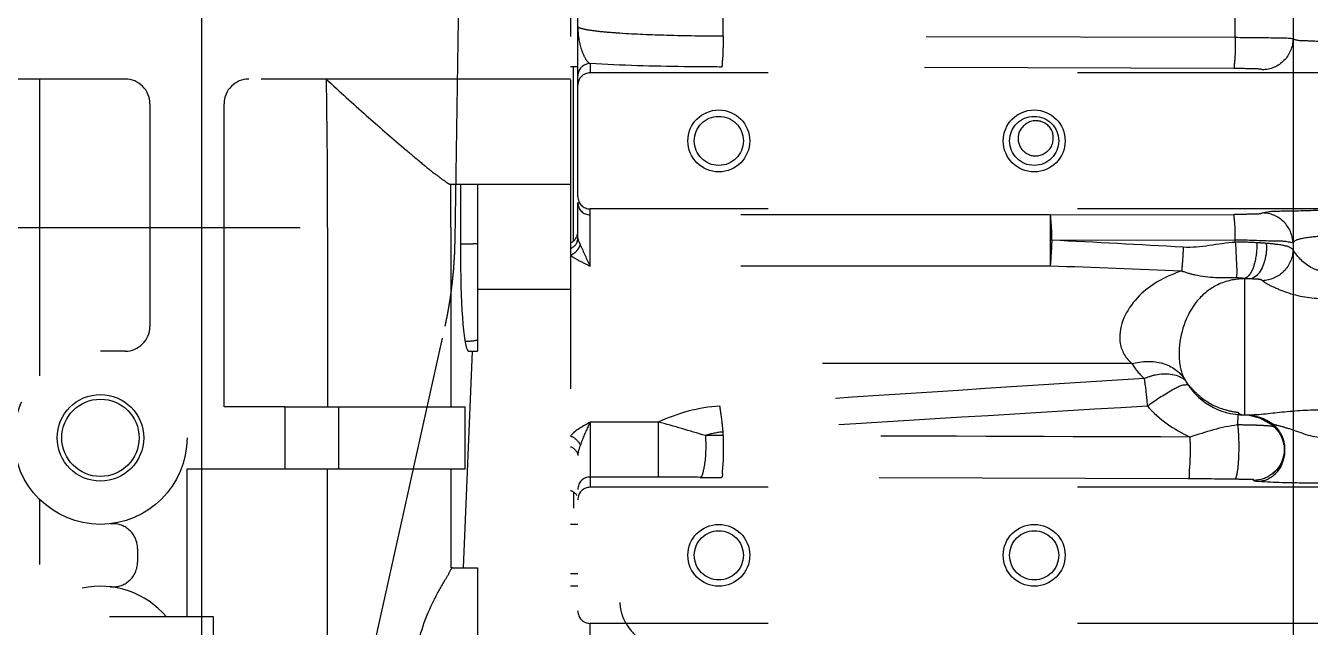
# Model space of a CAD drawing. Header units: millimetres. Extents: x 17886 to 18265, y -8727 to -7321.
# Drawn here: x 17938.202 to 17940.28, y -8660.089 to -8659.116 of the extents above; entities that cross this region are included whole.
import ezdxf

# ---------------------------------------------------------------- set-up
doc = ezdxf.new("R2010")
doc.units = ezdxf.units.MM
doc.linetypes.add('EPL_DASH', pattern=[1, 0.5, -0.5])
for name, color, linetype in [('09__COSM', 7, 'Continuous'), ('1430853_DXF_CONTINUOUS_LINE', 7, 'Continuous'), ('2630768_VG06DXF_CONTINUOUS_LINE', 7, 'Continuous'), ('3884027_DKREDXF_CONTINUOUS_LINE', 7, 'Continuous')]:
    doc.layers.add(name, color=color, linetype=linetype)
doc.layers.add('CRTANJE', color=4, linetype='Continuous', lineweight=30)

msp = doc.modelspace()

# ---------------------------------------------------------------- linework, layer by layer
at = {"color": 6}
msp.add_lwpolyline([(17930.85199, -8646.50357), (17940.25199, -8646.50357), (17940.25199, -8663.90357), (17930.85199, -8663.90357)], close=True, dxfattribs=at)
at = {"layer": '09__COSM', "color": 2, "linetype": 'EPL_DASH'}
for p, q in [((17938.89657, -8659.4622), (17938.94041, -8656.54294)), ((17938.76776, -8660.10935), (17938.88047, -8659.60212))]:
    msp.add_line(p, q, dxfattribs=at)
msp.add_open_spline([(17938.88047, -8659.60212), (17938.88075, -8659.60079), (17938.88129, -8659.59814), (17938.88211, -8659.59416), (17938.88278, -8659.59084), (17938.88333, -8659.58818), (17938.88374, -8659.58619), (17938.88408, -8659.58453), (17938.88435, -8659.5832), (17938.88452, -8659.58237), (17938.88465, -8659.58171), (17938.88474, -8659.58129), (17938.8848, -8659.581), (17938.88483, -8659.58083), (17938.88486, -8659.58065), (17938.8849, -8659.58042), (17938.88499, -8659.57988), (17938.88513, -8659.57906), (17938.88531, -8659.57797), (17938.8855, -8659.57688), (17938.88575, -8659.57543), (17938.88618, -8659.57289), (17938.88679, -8659.56925), (17938.88741, -8659.56562), (17938.8879, -8659.56271), (17938.8882, -8659.5609), (17938.88845, -8659.55944), (17938.8886, -8659.55854), (17938.88871, -8659.5579), (17938.88877, -8659.55754), (17938.88882, -8659.55717), (17938.88888, -8659.55671), (17938.88903, -8659.5556), (17938.88925, -8659.55394), (17938.88955, -8659.55173), (17938.88984, -8659.54952), (17938.89023, -8659.54657), (17938.89063, -8659.54363), (17938.89102, -8659.54068), (17938.89132, -8659.53847), (17938.89156, -8659.53662), (17938.89174, -8659.53534), (17938.89183, -8659.5346), (17938.89191, -8659.53405), (17938.89196, -8659.53349), (17938.89204, -8659.53274), (17938.89216, -8659.53144), (17938.89235, -8659.52957), (17938.89257, -8659.52734), (17938.89286, -8659.52435), (17938.89316, -8659.52137), (17938.89345, -8659.51839), (17938.89367, -8659.51615), (17938.8939, -8659.51392), (17938.89406, -8659.51224), (17938.89417, -8659.51112), (17938.89422, -8659.51065), (17938.89426, -8659.51028), (17938.89428, -8659.50991), (17938.89432, -8659.50925), (17938.89439, -8659.50831), (17938.89448, -8659.5068), (17938.8946, -8659.50492), (17938.8948, -8659.50191), (17938.89504, -8659.49815), (17938.89529, -8659.49439), (17938.89548, -8659.49138), (17938.8956, -8659.4895), (17938.8957, -8659.48799), (17938.89576, -8659.48705), (17938.8958, -8659.48639), (17938.89583, -8659.48602), (17938.89584, -8659.48564), (17938.89585, -8659.48518), (17938.89589, -8659.48406), (17938.89594, -8659.48237), (17938.89601, -8659.48013), (17938.89608, -8659.47789), (17938.89617, -8659.4749), (17938.89634, -8659.46967), (17938.89648, -8659.46519), (17938.89657, -8659.4622)], degree=3, knots=[0, 0, 0, 0, 0.03125, 0.0625, 0.09375, 0.109375, 0.125, 0.140625, 0.1484375, 0.15625, 0.1601562, 0.1640625, 0.1660156, 0.1669922, 0.1679688, 0.1699219, 0.171875, 0.1796875, 0.1875, 0.1953125, 0.203125, 0.21875, 0.25, 0.28125, 0.296875, 0.3125, 0.3203125, 0.328125, 0.3320312, 0.3339844, 0.3359375, 0.3398438, 0.34375, 0.359375, 0.375, 0.390625, 0.40625, 0.4375, 0.453125, 0.46875, 0.484375, 0.4921875, 0.4960938, 0.5, 0.5039062, 0.5078125, 0.515625, 0.53125, 0.546875, 0.5625, 0.59375, 0.609375, 0.625, 0.640625, 0.65625, 0.6601562, 0.6640625, 0.6660156, 0.6679688, 0.671875, 0.6796875, 0.6875, 0.703125, 0.71875, 0.75, 0.78125, 0.796875, 0.8125, 0.8203125, 0.828125, 0.8320312, 0.8339844, 0.8359375, 0.8398438, 0.84375, 0.859375, 0.875, 0.890625, 0.90625, 0.9375, 1, 1, 1, 1], dxfattribs=at)
at = {"layer": '1430853_DXF_CONTINUOUS_LINE', "color": 7, "linetype": 'EPL_DASH'}
for p, q in [((17938.50594, -8660.07226), (17938.33738, -8660.07226)), ((17938.50594, -8660.37145), (17938.50594, -8660.07226))]:
    msp.add_line(p, q, dxfattribs=at)
msp.add_open_spline([(17937.66656, -8660.07226), (17937.67849, -8660.05226), (17937.70648, -8660.02576), (17937.75155, -8659.99895), (17937.80983, -8659.97373), (17937.89408, -8659.95279), (17938.00197, -8659.94439), (17938.10986, -8659.95279), (17938.19411, -8659.97373), (17938.25239, -8659.99895), (17938.29746, -8660.02576), (17938.32545, -8660.05226), (17938.33738, -8660.07226)], degree=3, knots=[0, 0, 0, 0, 0.0943343, 0.1505966, 0.2126329, 0.3507406, 0.5, 0.6492594, 0.7873671, 0.8494034, 0.9056657, 1, 1, 1, 1], dxfattribs=at)
at = {"layer": '2630768_VG06DXF_CONTINUOUS_LINE', "color": 7, "linetype": 'EPL_DASH'}
for points, knots in [([(17938.90537, -8659.46906), (17938.90785, -8659.46907), (17938.91724, -8659.46901), (17938.92663, -8659.46874), (17938.93353, -8659.46834)], [0, 0, 0, 0, 0.2648439, 1, 1, 1, 1]), ([(17938.91287, -8659.62629), (17938.91488, -8659.62631), (17938.92188, -8659.62619), (17938.92893, -8659.62542), (17938.93372, -8659.62401)], [0, 0, 0, 0, 0.2874105, 1, 1, 1, 1])]:
    msp.add_open_spline(points, degree=3, knots=knots, dxfattribs=at)
at = {"layer": '3884027_DKREDXF_CONTINUOUS_LINE', "color": 6, "linetype": 'EPL_DASH'}
for p, q in [((17939.08297, -8658.6339), (17939.08297, -8659.20257)), ((17939.09497, -8659.39254), (17939.09497, -8658.6395)), ((17939.32999, -8659.13343), (17939.32999, -8658.73186)), ((17940.25153, -8658.85429), (17940.25153, -8659.13764)), ((17940.1582, -8659.13564), (17940.1582, -8658.86689)), ((17940.1582, -8659.13564), (17939.32999, -8659.13343)), ((17939.11497, -8659.17756), (17939.11497, -8659.19257)), ((17939.09497, -8659.18257), (17939.08297, -8659.18257)), ((17940.40297, -8659.19257), (17939.11497, -8659.19257)), ((17940.15559, -8659.18538), (17939.32737, -8659.1831)), ((17938.36297, -8659.20257), (17937.62297, -8659.20257)), ((17938.22495, -8659.68262), (17938.22495, -8659.20257)), ((17939.08297, -8659.20257), (17938.56297, -8659.20257)), ((17939.08297, -8659.20364), (17939.08297, -8660.32257)), ((17938.40297, -8659.24257), (17938.40297, -8659.60258)), ((17938.52297, -8659.73258), (17938.52297, -8659.24257)), ((17938.88928, -8659.37257), (17938.90531, -8659.37257)), ((17938.93297, -8659.37257), (17938.93297, -8659.64257)), ((17938.93297, -8659.37257), (17939.08297, -8659.37257)), ((17939.09497, -8659.45995), (17939.09497, -8659.40215)), ((17939.11497, -8659.50503), (17939.11497, -8659.41257)), ((17940.40297, -8659.41257), (17939.11497, -8659.41257)), ((17939.85885, -8659.42212), (17939.11497, -8659.42212)), ((17939.85885, -8659.42212), (17940.15559, -8659.42129)), ((17939.85885, -8659.42212), (17939.85885, -8659.50503)), ((17937.14579, -8659.44257), (17938.88962, -8659.44257)), ((17938.69038, -8659.44257), (17938.69038, -8659.73257)), ((17938.88962, -8659.44257), (17938.88962, -8659.73257)), ((17939.86146, -8659.46316), (17940.1582, -8659.46242)), ((17940.1582, -8659.46656), (17940.1582, -8659.46242)), ((17940.25153, -8659.46755), (17940.25153, -8659.4784)), ((17939.85885, -8659.50503), (17939.11497, -8659.50503)), ((17940.17297, -8659.52565), (17940.17297, -8659.74562)), ((17939.08297, -8659.54285), (17938.93297, -8659.54285)), ((17938.36297, -8659.64258), (17938.32297, -8659.64258)), ((17938.92394, -8659.64257), (17938.90981, -8659.99257)), ((17939.99085, -8659.66263), (17939.08297, -8659.66263)), ((17940.07578, -8659.68713), (17940.07588, -8659.68733)), ((17940.07587, -8659.6873), (17940.07579, -8659.68715)), ((17940.07588, -8659.68733), (17940.07758, -8659.69027)), ((17938.6212, -8659.73257), (17938.52297, -8659.73258)), ((17938.6212, -8659.73257), (17938.6212, -8659.83257)), ((17938.6212, -8659.73257), (17938.91275, -8659.73257)), ((17938.7078, -8659.73257), (17938.7078, -8659.83257)), ((17938.91275, -8659.83258), (17938.91275, -8659.73258)), ((17939.22504, -8659.75737), (17939.11497, -8659.75738)), ((17939.11497, -8659.75738), (17939.11497, -8659.86257)), ((17939.22503, -8659.75737), (17939.22503, -8659.84597)), ((17940.17419, -8659.74562), (17940.17297, -8659.74562)), ((17940.17433, -8659.74562), (17940.17419, -8659.74562)), ((17940.17433, -8659.74562), (17940.1808, -8659.74611)), ((17940.1808, -8659.74611), (17940.19752, -8659.7505)), ((17939.32999, -8659.77887), (17939.33001, -8659.77307)), ((17940.21901, -8659.76308), (17940.22098, -8659.76476)), ((17940.21902, -8659.76308), (17940.21903, -8659.76309)), ((17940.22098, -8659.76476), (17940.22911, -8659.77416)), ((17940.22227, -8659.76516), (17940.22225, -8659.76515)), ((17940.22226, -8659.76565), (17940.22227, -8659.76516)), ((17940.22911, -8659.77416), (17940.23441, -8659.78464)), ((17939.09497, -8660.66698), (17939.09497, -8659.81113)), ((17940.235, -8659.8171), (17940.23078, -8659.82658)), ((17940.23719, -8659.80659), (17940.235, -8659.8171)), ((17938.46297, -8659.83258), (17938.6212, -8659.83257)), ((17938.46297, -8660.07226), (17938.46297, -8659.83258)), ((17938.6212, -8659.83257), (17938.91275, -8659.83257)), ((17938.69038, -8660.24257), (17938.69038, -8659.83257)), ((17938.88962, -8659.83257), (17938.88962, -8659.99257)), ((17940.21802, -8659.84114), (17940.21752, -8659.84152)), ((17939.22503, -8659.84597), (17939.11497, -8659.84597)), ((17940.40297, -8659.86257), (17939.11497, -8659.86257)), ((17940.08225, -8659.84891), (17939.32737, -8659.84673)), ((17938.22495, -8659.98754), (17938.22495, -8659.88253)), ((17939.09497, -8659.92257), (17939.08297, -8659.92257)), ((17938.38297, -8659.96146), (17938.38297, -8659.98368)), ((17938.89219, -8659.99257), (17938.93297, -8659.99257)), ((17938.93297, -8659.99257), (17938.93297, -8660.2842)), ((17939.09497, -8660.00257), (17939.08297, -8660.00257)), ((17939.09497, -8660.02257), (17939.08297, -8660.02257)), ((17939.11497, -8660.11528), (17939.11497, -8660.08257)), ((17940.40297, -8660.08257), (17939.11497, -8660.08257))]:
    msp.add_line(p, q, dxfattribs=at)
at = {"layer": '3884027_DKREDXF_CONTINUOUS_LINE', "color": 7, "linetype": 'EPL_DASH'}
for p, q in [((17939.08797, -8659.46411), (17939.08797, -8659.18257)), ((17938.90531, -8659.37257), (17938.90531, -8659.49257)), ((17938.90531, -8659.37257), (17938.93297, -8659.37257)), ((17940.17297, -8659.5251), (17940.17297, -8659.52565)), ((17940.18063, -8659.52565), (17940.17297, -8659.52565)), ((17938.91844, -8659.64257), (17938.93297, -8659.64257)), ((17939.08797, -8659.8703), (17939.08797, -8659.89646))]:
    msp.add_line(p, q, dxfattribs=at)
at = {"layer": '3884027_DKREDXF_CONTINUOUS_LINE', "color": 6, "linetype": 'EPL_DASH'}
for points in [[(17940.19752, -8659.7505), (17940.21651, -8659.76113), (17940.21901, -8659.76308)], [(17940.23441, -8659.78464), (17940.23705, -8659.79559), (17940.23719, -8659.80659)], [(17940.23078, -8659.82658), (17940.22497, -8659.83466), (17940.21752, -8659.84152)]]:
    msp.add_lwpolyline(points, dxfattribs=at)
for centre, radius in [((17939.32297, -8659.30257), 0.05), ((17939.83297, -8659.30257), 0.05), ((17939.32297, -8659.30257), 0.03969), ((17939.83297, -8659.30257), 0.03969), ((17938.32297, -8659.78258), 0.14), ((17938.32297, -8659.78257), 0.07), ((17938.32297, -8659.78257), 0.0625), ((17939.32297, -8659.97257), 0.05), ((17939.83297, -8659.97257), 0.05), ((17939.32297, -8659.97257), 0.03969), ((17939.83297, -8659.97257), 0.03969)]:
    msp.add_circle(centre, radius, dxfattribs=at)
for centre, radius, start, end in [((17939.11496, -8659.19755), 0.01999, 89.96051, 179.96029), ((17938.36297, -8659.24257), 0.04, 0, 90), ((17938.56297, -8659.24257), 0.04, 90, 180), ((17923.25664, -8659.44224), 15.43374, 359.998778, 0.889784), ((17919.03985, -8659.44255), 19.84977, 359.999961, 0.202014), ((17939.11496, -8659.40214), 0.01999, 180.03931, 270.03926), ((17939.07497, -8659.44924), 0.02, 293.57818, 359.99998), ((17938.53915, -8686.40537), 26.97464, 86.737963, 87.190198), ((17939.07219, -8659.46105), 0.0285, 308.39061, 321.81214), ((17938.54235, -8697.65866), 38.17634, 87.704411, 88.023781), ((17938.36297, -8659.60258), 0.04, 270, 0), ((17952.44564, -8856.17984), 196.88625, 93.6210765, 93.8211342), ((17940.05106, -8659.72108), 0.04114, 50.73719, 53.35519), ((17940.17297, -8659.63562), 0.11, 208.15845, 270), ((17940.12428, -8659.66134), 0.05494, 211.7765, 213.66117), ((17940.13594, -8659.65182), 0.07001, 222.94727, 226.79759), ((17940.17039, -8659.63208), 0.10861, 220.66706, 231.73751), ((17939.34327, -8660.00551), 0.27486, 93.86138, 115.47613), ((17952.91191, -8878.02378), 218.67291, 93.3808935, 93.5609666), ((17940.17462, -8659.62435), 0.11751, 253.54557, 264.07922), ((17940.17166, -8659.73161), 0.01386, 251.95789, 255.26258), ((17940.16015, -8659.83381), 0.09222, 54.03195, 61.16574), ((17939.34363, -8659.91448), 0.14207, 95.50503, 107.33315), ((17940.15283, -8659.83753), 0.10029, 46.16024, 48.38167), ((17940.16205, -8659.83132), 0.08909, 47.47985, 48.59536), ((17940.18754, -8659.80143), 0.04986, 40.43027, 45.86572), ((17940.18756, -8659.80133), 0.05013, 42.68774, 46.11565), ((17940.18694, -8659.80195), 0.05065, 29.90002, 40.43032), ((17940.18755, -8659.80159), 0.04994, 26.5453, 29.89034), ((17940.1877, -8659.8015), 0.04977, 23.3992, 26.5397), ((17940.1872, -8659.8017), 0.05031, 9.11219, 23.37466), ((17940.18745, -8659.80155), 0.05006, 329.01369, 345.50495), ((17940.18802, -8659.80173), 0.04947, 345.53763, 350.14669), ((17940.18752, -8659.80145), 0.05005, 307.53838, 326.69196), ((17940.18815, -8659.80192), 0.04927, 326.74841, 328.96137), ((17939.11496, -8659.86596), 0.01999, 89.96074, 179.96069), ((17939.34294, -8654.48013), 5.36663, 269.46578, 269.83377), ((17938.34297, -8659.96146), 0.04, 0, 96.37937), ((17938.34297, -8659.98368), 0.04, 263.62063, 0), ((17938.32297, -8660.16257), 0.14, 40.18755, 102.08456)]:
    msp.add_arc(centre, radius, start, end, dxfattribs=at)
for centre, major_axis, ratio, start_param, end_param in [((17939.11497, -8659.2126), (0, 0.02003), 0.9986295, 0, 1.5707963), ((17939.11497, -8659.39254), (0, -0.02003), 0.9986295, -1.5707963, 0), ((17939.11497, -8659.8826), (0, 0.02003), 0.9986295, 0, 1.5707963), ((17938.89219, -8660.14257), (0, 0.15), 0.0874887, 0, 0.1974889), ((17939.11497, -8660.06254), (0, -0.02003), 0.9986295, -1.5707963, 0)]:
    msp.add_ellipse(centre, major_axis=major_axis, ratio=ratio, start_param=start_param, end_param=end_param, dxfattribs=at)
at = {"layer": '3884027_DKREDXF_CONTINUOUS_LINE', "color": 7, "linetype": 'EPL_DASH'}
msp.add_ellipse((17938.91844, -8659.49257), major_axis=(0, 0.15), ratio=0.0874887, start_param=-4.712389, end_param=-3.1415927, dxfattribs=at)
at = {"layer": '3884027_DKREDXF_CONTINUOUS_LINE', "color": 6, "linetype": 'EPL_DASH'}
for points, knots in [([(17939.32999, -8659.13343), (17939.29966, -8659.13333), (17939.24408, -8659.13253), (17939.17833, -8659.12989), (17939.13675, -8659.12667), (17939.1145, -8659.12413), (17939.10313, -8659.12179), (17939.09497, -8659.11936), (17939.09497, -8659.11756)], [0, 0, 0, 0, 0.3844405, 0.7062609, 0.8289744, 0.9202345, 0.9772016, 1, 1, 1, 1]), ([(17939.09497, -8659.11756), (17939.09497, -8659.13017), (17939.0977, -8659.14865), (17939.10587, -8659.16805), (17939.11148, -8659.17641), (17939.11497, -8659.17756)], [0, 0, 0, 0, 0.582564, 0.830083, 1, 1, 1, 1]), ([(17939.32999, -8659.13343), (17939.32997, -8659.13958), (17939.32972, -8659.15092), (17939.32962, -8659.16629), (17939.3281, -8659.17609), (17939.32846, -8659.18202), (17939.32737, -8659.1831)], [0, 0, 0, 0, 0.3703725, 0.6878098, 0.9076852, 1, 1, 1, 1]), ([(17940.1582, -8659.13564), (17940.15819, -8659.14179), (17940.15793, -8659.15314), (17940.15783, -8659.16854), (17940.15631, -8659.17835), (17940.15667, -8659.18429), (17940.15559, -8659.18538)], [0, 0, 0, 0, 0.3702786, 0.6877352, 0.9076626, 1, 1, 1, 1]), ([(17940.25153, -8659.13764), (17940.24093, -8659.13611), (17940.20965, -8659.1365), (17940.17861, -8659.13566), (17940.1582, -8659.13564)], [0, 0, 0, 0, 0.3443192, 1, 1, 1, 1]), ([(17940.25153, -8659.13764), (17940.25141, -8659.15032), (17940.24093, -8659.17651), (17940.21482, -8659.18744), (17940.20225, -8659.18755)], [0, 0, 0, 0, 0.502292, 1, 1, 1, 1]), ([(17940.30081, -8659.14199), (17940.29004, -8659.14199), (17940.2741, -8659.14052), (17940.25642, -8659.1407), (17940.25153, -8659.13764)], [0, 0, 0, 0, 0.6513115, 1, 1, 1, 1]), ([(17939.32737, -8659.1831), (17939.30731, -8659.18305), (17939.23649, -8659.18243), (17939.16564, -8659.18072), (17939.11497, -8659.17756)], [0, 0, 0, 0, 0.2832845, 1, 1, 1, 1]), ([(17940.20225, -8659.18755), (17940.19711, -8659.18598), (17940.18121, -8659.18625), (17940.16579, -8659.1854), (17940.15559, -8659.18538)], [0, 0, 0, 0, 0.3448927, 1, 1, 1, 1]), ([(17938.68853, -8659.2031), (17938.70982, -8659.22261), (17938.75081, -8659.26009), (17938.80171, -8659.30427), (17938.8386, -8659.33516), (17938.86084, -8659.35395), (17938.87704, -8659.36502), (17938.88589, -8659.37257), (17938.88928, -8659.37257)], [0, 0, 0, 0, 0.329264, 0.6336776, 0.7673507, 0.87994, 0.9612626, 1, 1, 1, 1]), ([(17939.80867, -8659.28862), (17939.80572, -8659.2965), (17939.80737, -8659.31622), (17939.82456, -8659.32608), (17939.83297, -8659.3267)], [0, 0, 0, 0, 0.4993738, 1, 1, 1, 1]), ([(17939.83297, -8659.3267), (17939.84297, -8659.32745), (17939.86544, -8659.31669), (17939.86522, -8659.29155), (17939.85992, -8659.28307)], [0, 0, 0, 0, 0.5006872, 1, 1, 1, 1]), ([(17939.86146, -8659.46316), (17939.86134, -8659.45362), (17939.86154, -8659.44071), (17939.85964, -8659.42775), (17939.85974, -8659.42299), (17939.85885, -8659.42212)], [0, 0, 0, 0, 0.6952643, 0.9091853, 1, 1, 1, 1]), ([(17940.15559, -8659.42129), (17940.16585, -8659.42126), (17940.18126, -8659.42039), (17940.19718, -8659.42065), (17940.20225, -8659.41906)], [0, 0, 0, 0, 0.658813, 1, 1, 1, 1]), ([(17940.1582, -8659.46242), (17940.15808, -8659.45285), (17940.15831, -8659.43992), (17940.15636, -8659.42693), (17940.15648, -8659.42216), (17940.15559, -8659.42129)], [0, 0, 0, 0, 0.6952029, 0.9092128, 1, 1, 1, 1]), ([(17940.20225, -8659.41906), (17940.21302, -8659.41568), (17940.24665, -8659.41641), (17940.27919, -8659.4146), (17940.30081, -8659.4146)], [0, 0, 0, 0, 0.3429645, 1, 1, 1, 1]), ([(17940.25153, -8659.46755), (17940.25107, -8659.45509), (17940.24024, -8659.42968), (17940.21461, -8659.41917), (17940.20225, -8659.41906)], [0, 0, 0, 0, 0.5021862, 1, 1, 1, 1]), ([(17939.09497, -8659.45995), (17939.09497, -8659.46042), (17939.09505, -8659.46136), (17939.09528, -8659.46227), (17939.09542, -8659.46272)], [0, 0, 0, 0, 0.4956118, 1, 1, 1, 1]), ([(17939.09542, -8659.46272), (17939.0956, -8659.46328), (17939.09609, -8659.46451), (17939.09664, -8659.4657), (17939.09694, -8659.46635)], [0, 0, 0, 0, 0.452502, 1, 1, 1, 1]), ([(17939.09694, -8659.46635), (17939.09723, -8659.46698), (17939.09788, -8659.46835), (17939.0985, -8659.46973), (17939.09884, -8659.47049)], [0, 0, 0, 0, 0.4559588, 1, 1, 1, 1]), ([(17939.86146, -8659.46316), (17939.8613, -8659.46689), (17939.86064, -8659.48086), (17939.85977, -8659.49482), (17939.85885, -8659.50503)], [0, 0, 0, 0, 0.2669578, 1, 1, 1, 1]), ([(17940.1582, -8659.46242), (17940.17864, -8659.46249), (17940.20942, -8659.4644), (17940.24138, -8659.46405), (17940.25153, -8659.46755)], [0, 0, 0, 0, 0.6555464, 1, 1, 1, 1]), ([(17940.1582, -8659.46656), (17940.15916, -8659.4787), (17940.15962, -8659.49775), (17940.1611, -8659.51728), (17940.15956, -8659.52415)], [0, 0, 0, 0, 0.6334728, 1, 1, 1, 1]), ([(17940.19297, -8659.46723), (17940.19327, -8659.47835), (17940.19125, -8659.49734), (17940.18417, -8659.5167), (17940.17812, -8659.52216)], [0, 0, 0, 0, 0.5769883, 1, 1, 1, 1]), ([(17940.20828, -8659.46826), (17940.20879, -8659.47526), (17940.20843, -8659.49596), (17940.19564, -8659.52512), (17940.18063, -8659.52565)], [0, 0, 0, 0, 0.3185181, 1, 1, 1, 1]), ([(17940.25153, -8659.4784), (17940.24806, -8659.47428), (17940.23207, -8659.47047), (17940.21783, -8659.46891), (17940.20828, -8659.46826)], [0, 0, 0, 0, 0.3602649, 1, 1, 1, 1]), ([(17940.25153, -8659.46754), (17940.25471, -8659.46241), (17940.27387, -8659.45807), (17940.28977, -8659.45644), (17940.30081, -8659.45645)], [0, 0, 0, 0, 0.3537333, 1, 1, 1, 1]), ([(17940.07408, -8659.47444), (17940.07357, -8659.48437), (17940.07277, -8659.49721), (17940.07171, -8659.51004), (17940.07145, -8659.51296)], [0, 0, 0, 0, 0.7724909, 1, 1, 1, 1]), ([(17940.25153, -8659.4784), (17940.25141, -8659.49094), (17940.24056, -8659.51685), (17940.2149, -8659.52806), (17940.20225, -8659.52856)], [0, 0, 0, 0, 0.4977666, 1, 1, 1, 1]), ([(17940.30081, -8659.51308), (17940.2946, -8659.51308), (17940.27421, -8659.50655), (17940.25903, -8659.49072), (17940.25153, -8659.4784)], [0, 0, 0, 0, 0.3011094, 1, 1, 1, 1]), ([(17940.0715, -8659.51296), (17940.04779, -8659.52087), (17940.00232, -8659.54363), (17939.97274, -8659.59107), (17939.97135, -8659.61594)], [0, 0, 0, 0, 0.5008794, 1, 1, 1, 1]), ([(17940.17297, -8659.52565), (17940.15827, -8659.52565), (17940.12887, -8659.5316), (17940.08256, -8659.56913), (17940.06821, -8659.61442), (17940.06736, -8659.64358)], [0, 0, 0, 0, 0.2537391, 0.4964529, 1, 1, 1, 1]), ([(17940.15956, -8659.52415), (17940.13747, -8659.52436), (17940.10725, -8659.52433), (17940.07861, -8659.51573), (17940.07147, -8659.51297)], [0, 0, 0, 0, 0.7428367, 1, 1, 1, 1]), ([(17940.1663, -8659.52438), (17940.16522, -8659.5243), (17940.16297, -8659.52417), (17940.16072, -8659.52414), (17940.15956, -8659.52415)], [0, 0, 0, 0, 0.4831422, 1, 1, 1, 1]), ([(17940.17297, -8659.5251), (17940.17193, -8659.52496), (17940.16971, -8659.52469), (17940.16749, -8659.52447), (17940.1663, -8659.52438)], [0, 0, 0, 0, 0.4683941, 1, 1, 1, 1]), ([(17940.17812, -8659.52216), (17940.17734, -8659.52287), (17940.17574, -8659.52408), (17940.17388, -8659.52488), (17940.17297, -8659.5251)], [0, 0, 0, 0, 0.5311834, 1, 1, 1, 1]), ([(17940.20225, -8659.52856), (17940.20015, -8659.52663), (17940.19206, -8659.52609), (17940.1851, -8659.5257), (17940.18063, -8659.52565)], [0, 0, 0, 0, 0.3893043, 1, 1, 1, 1]), ([(17940.30081, -8659.55794), (17940.2808, -8659.55795), (17940.25165, -8659.55277), (17940.21996, -8659.53922), (17940.20657, -8659.53256), (17940.20225, -8659.52856)], [0, 0, 0, 0, 0.5772989, 0.8301752, 1, 1, 1, 1]), ([(17939.97135, -8659.61594), (17939.97108, -8659.62066), (17939.97174, -8659.63798), (17939.9813, -8659.65455), (17939.99085, -8659.66263)], [0, 0, 0, 0, 0.2743562, 1, 1, 1, 1]), ([(17940.06736, -8659.64358), (17940.06724, -8659.6477), (17940.0675, -8659.66254), (17940.07075, -8659.67765), (17940.07579, -8659.68715)], [0, 0, 0, 0, 0.2772794, 1, 1, 1, 1]), ([(17939.99085, -8659.66263), (17940.00724, -8659.65855), (17940.03978, -8659.65645), (17940.06842, -8659.6753), (17940.07587, -8659.6873)], [0, 0, 0, 0, 0.544577, 1, 1, 1, 1]), ([(17940.01077, -8659.68666), (17940.01671, -8659.68412), (17940.03739, -8659.67699), (17940.06305, -8659.67872), (17940.07561, -8659.68807)], [0, 0, 0, 0, 0.2921395, 1, 1, 1, 1]), ([(17940.01077, -8659.68666), (17940.01126, -8659.6898), (17940.0134, -8659.70469), (17940.01494, -8659.71965), (17940.016, -8659.73146)], [0, 0, 0, 0, 0.2116598, 1, 1, 1, 1]), ([(17940.016, -8659.73146), (17940.02857, -8659.72146), (17940.0492, -8659.70887), (17940.0735, -8659.69545), (17940.08255, -8659.69684)], [0, 0, 0, 0, 0.6369026, 1, 1, 1, 1]), ([(17939.32999, -8659.77307), (17939.32961, -8659.76912), (17939.32816, -8659.75515), (17939.32641, -8659.74121), (17939.32476, -8659.73127)], [0, 0, 0, 0, 0.2826278, 1, 1, 1, 1]), ([(17940.17389, -8659.74562), (17940.19385, -8659.74561), (17940.236, -8659.73976), (17940.27837, -8659.73717), (17940.30081, -8659.73715)], [0, 0, 0, 0, 0.4707416, 1, 1, 1, 1]), ([(17939.11497, -8659.75738), (17939.11354, -8659.75999), (17939.1076, -8659.77216), (17939.10245, -8659.7847), (17939.09897, -8659.79467)], [0, 0, 0, 0, 0.2199316, 1, 1, 1, 1]), ([(17940.16184, -8659.7618), (17940.16204, -8659.75989), (17940.1626, -8659.75375), (17940.16295, -8659.74758), (17940.16319, -8659.74332)], [0, 0, 0, 0, 0.3096131, 1, 1, 1, 1]), ([(17940.16249, -8659.74124), (17940.163, -8659.74206), (17940.16445, -8659.74358), (17940.16634, -8659.74446), (17940.16736, -8659.74479)], [0, 0, 0, 0, 0.4729286, 1, 1, 1, 1]), ([(17940.16813, -8659.74502), (17940.16888, -8659.74522), (17940.17049, -8659.74551), (17940.17212, -8659.74561), (17940.17297, -8659.74562)], [0, 0, 0, 0, 0.4751217, 1, 1, 1, 1]), ([(17939.30131, -8659.77886), (17939.30217, -8659.79386), (17939.30192, -8659.81548), (17939.29796, -8659.83629), (17939.29537, -8659.8458), (17939.29291, -8659.84652)], [0, 0, 0, 0, 0.6523409, 0.8884023, 1, 1, 1, 1]), ([(17939.32999, -8659.77887), (17939.33013, -8659.78659), (17939.33002, -8659.80153), (17939.33025, -8659.82241), (17939.32805, -8659.83632), (17939.32901, -8659.84519), (17939.32737, -8659.84673)], [0, 0, 0, 0, 0.3404084, 0.6640143, 0.9007847, 1, 1, 1, 1]), ([(17940.16186, -8659.76179), (17940.16299, -8659.77), (17940.16398, -8659.7881), (17940.16367, -8659.81381), (17940.16222, -8659.83445), (17940.1598, -8659.84505), (17940.1585, -8659.84902), (17940.15742, -8659.84946)], [0, 0, 0, 0, 0.2806987, 0.610574, 0.878855, 0.9607124, 1, 1, 1, 1]), ([(17940.19954, -8659.7627), (17940.19677, -8659.76257), (17940.18421, -8659.76207), (17940.17163, -8659.76186), (17940.16184, -8659.7618)], [0, 0, 0, 0, 0.2207928, 1, 1, 1, 1]), ([(17940.21957, -8659.7611), (17940.21889, -8659.76095), (17940.21746, -8659.76017), (17940.21733, -8659.7615), (17940.21748, -8659.7617)], [0, 0, 0, 0, 0.7296325, 1, 1, 1, 1]), ([(17940.21748, -8659.7617), (17940.21764, -8659.76193), (17940.21811, -8659.76239), (17940.21861, -8659.76281), (17940.2189, -8659.76304)], [0, 0, 0, 0, 0.4271962, 1, 1, 1, 1]), ([(17940.21891, -8659.76305), (17940.21943, -8659.76347), (17940.22056, -8659.76433), (17940.22168, -8659.76519), (17940.22226, -8659.76566)], [0, 0, 0, 0, 0.4721601, 1, 1, 1, 1]), ([(17940.24594, -8659.76833), (17940.23913, -8659.76624), (17940.23038, -8659.76366), (17940.22152, -8659.7615), (17940.21956, -8659.7611)], [0, 0, 0, 0, 0.7816333, 1, 1, 1, 1]), ([(17940.2223, -8659.76519), (17940.22217, -8659.76508), (17940.22175, -8659.76488), (17940.22131, -8659.76475), (17940.22104, -8659.76468)], [0, 0, 0, 0, 0.3838677, 1, 1, 1, 1]), ([(17939.09588, -8659.78925), (17939.09651, -8659.7901), (17939.09766, -8659.79185), (17939.09858, -8659.79372), (17939.09897, -8659.79467)], [0, 0, 0, 0, 0.5110907, 1, 1, 1, 1]), ([(17940.08486, -8659.78137), (17940.085, -8659.78907), (17940.08489, -8659.80395), (17940.0851, -8659.82473), (17940.08292, -8659.83856), (17940.08386, -8659.84737), (17940.08225, -8659.84891)], [0, 0, 0, 0, 0.3410657, 0.6645491, 0.9009504, 1, 1, 1, 1]), ([(17939.09533, -8659.80667), (17939.09522, -8659.80741), (17939.09503, -8659.80889), (17939.09497, -8659.81038), (17939.09497, -8659.81113)], [0, 0, 0, 0, 0.4974507, 1, 1, 1, 1]), ([(17940.18761, -8659.85138), (17940.1897, -8659.84978), (17940.16843, -8659.85067), (17940.16489, -8659.84951), (17940.15742, -8659.84946)], [0, 0, 0, 0, 0.2607324, 1, 1, 1, 1]), ([(17940.19627, -8659.85329), (17940.19477, -8659.85317), (17940.19304, -8659.85299), (17940.18644, -8659.85227), (17940.18761, -8659.85138)], [0, 0, 0, 0, 0.5049645, 1, 1, 1, 1]), ([(17940.30082, -8659.85597), (17940.29089, -8659.85597), (17940.25604, -8659.85561), (17940.22113, -8659.85527), (17940.19627, -8659.85329)], [0, 0, 0, 0, 0.284696, 1, 1, 1, 1]), ([(17938.88685, -8660.2842), (17938.87631, -8660.26489), (17938.84821, -8660.21909), (17938.82515, -8660.13246), (17938.85356, -8660.06014), (17938.8772, -8660.01728), (17938.88692, -8660.00164), (17938.88962, -8659.99548)], [0, 0, 0, 0, 0.2131202, 0.5232151, 0.8225656, 0.9348856, 1, 1, 1, 1]), ([(17939.16297, -8660.04902), (17939.16297, -8660.06248), (17939.17436, -8660.09243), (17939.21414, -8660.12444), (17939.2692, -8660.14587), (17939.31135, -8660.15153), (17939.33355, -8660.1522)], [0, 0, 0, 0, 0.1869815, 0.4147854, 0.6913614, 1, 1, 1, 1])]:
    msp.add_open_spline(points, degree=3, knots=knots, dxfattribs=at)
for points in [[(17939.83297, -8659.27), (17939.82282, -8659.27101), (17939.81226, -8659.27907), (17939.80867, -8659.28862)], [(17939.85992, -8659.28307), (17939.85462, -8659.27461), (17939.8429, -8659.26901), (17939.83297, -8659.27)], [(17939.08297, -8659.47675), (17939.08744, -8659.47496), (17939.09155, -8659.47126), (17939.0935, -8659.46686)], [(17939.0935, -8659.46686), (17939.09445, -8659.46471), (17939.09497, -8659.46231), (17939.09497, -8659.45995)], [(17940.1582, -8659.46656), (17940.1301, -8659.46839), (17940.10219, -8659.47606), (17940.07408, -8659.47444)], [(17940.19297, -8659.46723), (17940.1814, -8659.4665), (17940.16979, -8659.46624), (17940.1582, -8659.46656)], [(17940.20828, -8659.46826), (17940.20318, -8659.46791), (17940.19808, -8659.46755), (17940.19297, -8659.46723)], [(17939.08297, -8659.4873), (17939.08547, -8659.48641), (17939.08781, -8659.48503), (17939.08989, -8659.48339)], [(17939.08297, -8659.4873), (17939.08676, -8659.49023), (17939.09089, -8659.49269), (17939.09509, -8659.49499)], [(17939.0946, -8659.47867), (17939.09649, -8659.47626), (17939.09804, -8659.4735), (17939.09897, -8659.47058)], [(17939.09897, -8659.47058), (17939.10411, -8659.48215), (17939.10921, -8659.49376), (17939.11497, -8659.50503)], [(17939.09509, -8659.49499), (17939.10159, -8659.49857), (17939.10832, -8659.50173), (17939.11497, -8659.50503)], [(17939.99085, -8659.66263), (17939.99633, -8659.67147), (17940.00319, -8659.67953), (17940.01077, -8659.68666)], [(17940.07855, -8659.69179), (17940.08038, -8659.69453), (17940.08245, -8659.69711), (17940.08469, -8659.69952)], [(17940.10313, -8659.71736), (17940.11438, -8659.72623), (17940.12759, -8659.73299), (17940.14133, -8659.73705)], [(17940.016, -8659.73146), (17940.03502, -8659.75248), (17940.05906, -8659.76961), (17940.08484, -8659.78137)], [(17939.11497, -8659.75738), (17939.10361, -8659.76362), (17939.09163, -8659.76983), (17939.08297, -8659.77949)], [(17939.30131, -8659.77886), (17939.27585, -8659.77183), (17939.2508, -8659.76321), (17939.22504, -8659.75738)], [(17940.21956, -8659.7611), (17940.2067, -8659.75169), (17940.19026, -8659.74585), (17940.17433, -8659.74562)], [(17939.08297, -8659.77949), (17939.08804, -8659.78132), (17939.09266, -8659.78491), (17939.09588, -8659.78925)], [(17939.32999, -8659.77887), (17939.32043, -8659.77887), (17939.31087, -8659.77887), (17939.30131, -8659.77886)], [(17940.08484, -8659.78137), (17939.83323, -8659.78054), (17939.58161, -8659.77971), (17939.32999, -8659.77887)], [(17940.16184, -8659.76179), (17940.13553, -8659.76484), (17940.11009, -8659.77338), (17940.08485, -8659.78138)], [(17940.21279, -8659.76355), (17940.20838, -8659.76316), (17940.20396, -8659.76291), (17940.19954, -8659.7627)], [(17940.22104, -8659.76468), (17940.21835, -8659.76398), (17940.21556, -8659.7638), (17940.21279, -8659.76355)], [(17940.21956, -8659.7611), (17940.22389, -8659.76442), (17940.22758, -8659.7687), (17940.2304, -8659.77336)], [(17940.2304, -8659.77336), (17940.2334, -8659.77833), (17940.23553, -8659.7839), (17940.23676, -8659.78957)], [(17940.30081, -8659.78262), (17940.28191, -8659.7826), (17940.26401, -8659.77387), (17940.24594, -8659.76833)], [(17939.08297, -8659.79696), (17939.08884, -8659.79894), (17939.09497, -8659.80494), (17939.09497, -8659.81113)], [(17939.09897, -8659.79467), (17939.09758, -8659.79861), (17939.096, -8659.80254), (17939.09533, -8659.80667)], [(17940.23676, -8659.78957), (17940.23926, -8659.80118), (17940.23805, -8659.81412), (17940.23339, -8659.82504)], [(17940.21752, -8659.84152), (17940.20911, -8659.8478), (17940.19811, -8659.85142), (17940.18761, -8659.85138)], [(17940.23339, -8659.82504), (17940.22906, -8659.83517), (17940.22106, -8659.84466), (17940.21116, -8659.8495)], [(17940.23153, -8659.82541), (17940.2282, -8659.83147), (17940.22351, -8659.83694), (17940.21802, -8659.84114)], [(17939.29291, -8659.84652), (17939.27028, -8659.84631), (17939.24766, -8659.84597), (17939.22503, -8659.84597)], [(17940.15742, -8659.84946), (17940.13236, -8659.84929), (17940.1073, -8659.84898), (17940.08225, -8659.84891)], [(17940.21116, -8659.8495), (17940.20656, -8659.85175), (17940.20139, -8659.85311), (17940.19627, -8659.85329)]]:
    msp.add_open_spline(points, degree=3, dxfattribs=at)
at = {"layer": '3884027_DKREDXF_CONTINUOUS_LINE', "color": 7, "linetype": 'EPL_DASH'}
for points in [[(17940.18063, -8659.52565), (17940.17807, -8659.52557), (17940.17552, -8659.52534), (17940.17297, -8659.5251)], [(17939.08297, -8659.86763), (17939.08721, -8659.86906), (17939.09141, -8659.87201), (17939.0935, -8659.87597)]]:
    msp.add_open_spline(points, degree=3, dxfattribs=at)
at = {"layer": 'CRTANJE', "lineweight": 30}
msp.add_lwpolyline([(17938.48699, -8665.00357), (17938.48699, -8640.31357), (17936.38699, -8640.31357), (17936.38699, -8665.00357)], close=True, dxfattribs=at)

doc.saveas('drawing.dxf')
